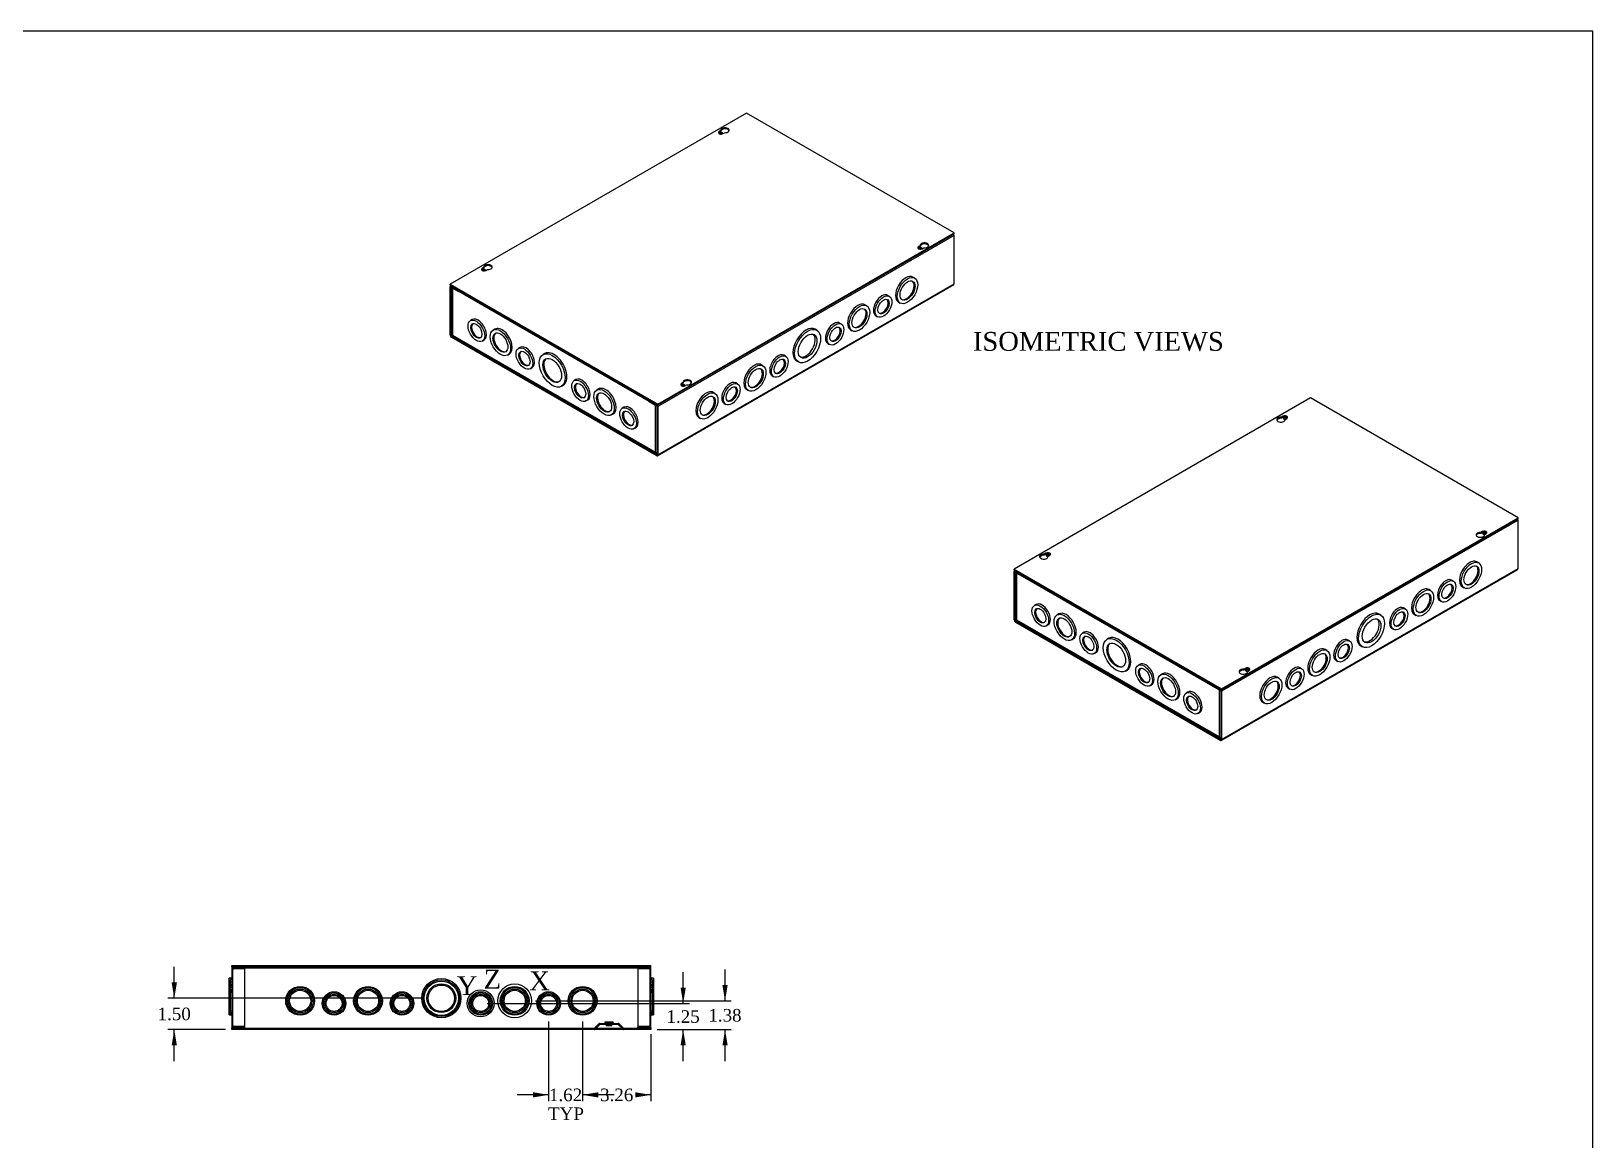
# Model space of a CAD drawing. Header units: inches. Extents: x 1 to 150, y -1 to 99.
# Drawn here: x 75.2 to 149.7, y 46.6 to 99.5 of the extents above; entities that cross this region are included whole.
import ezdxf
from ezdxf.enums import TextEntityAlignment as Align
from ezdxf.lldxf.tags import DXFTag

# ---------------------------------------------------------------- set-up
doc = ezdxf.new("R2010")
doc.units = ezdxf.units.IN
doc.header["$MEASUREMENT"] = 0
for name, color, linetype in [('COM55070-8', 7, 'Continuous'), ('COM55088-3', 7, 'Continuous'), ('COM55101-16', 7, 'Continuous'), ('Default', 7, 'Continuous')]:
    doc.layers.add(name, color=color, linetype=linetype)
doc.styles.add('SEACAD_Times_New_Roman', font='times.ttf')
tags = doc.linetypes.add('CENTER2', pattern=[1.125, 0.75, -0.125, 0.125, -0.125]).pattern_tags.tags
tags[10:11] = [DXFTag(74, 4), DXFTag(75, 0), DXFTag(340, '0'), DXFTag(46, 0.0), DXFTag(50, 0.0), DXFTag(44, 0.0), DXFTag(45, 0.0)]
tags[8:9] = [DXFTag(74, 4), DXFTag(75, 0), DXFTag(340, '0'), DXFTag(46, 0.0), DXFTag(50, 0.0), DXFTag(44, 0.0), DXFTag(45, 0.0)]
tags[6:7] = [DXFTag(74, 4), DXFTag(75, 0), DXFTag(340, '0'), DXFTag(46, 0.0), DXFTag(50, 0.0), DXFTag(44, 0.0), DXFTag(45, 0.0)]
tags[4:5] = [DXFTag(74, 4), DXFTag(75, 0), DXFTag(340, '0'), DXFTag(46, 0.0), DXFTag(50, 0.0), DXFTag(44, 0.0), DXFTag(45, 0.0)]
tags = doc.linetypes.add('HIDDEN2', pattern=[0.1875, 0.125, -0.0625]).pattern_tags.tags
tags[6:7] = [DXFTag(74, 4), DXFTag(75, 0), DXFTag(340, '0'), DXFTag(46, 0.0), DXFTag(50, 0.0), DXFTag(44, 0.0), DXFTag(45, 0.0)]
tags[4:5] = [DXFTag(74, 4), DXFTag(75, 0), DXFTag(340, '0'), DXFTag(46, 0.0), DXFTag(50, 0.0), DXFTag(44, 0.0), DXFTag(45, 0.0)]
doc.dimstyles.new('HAMMOND_(STH_-_120x80)', dxfattribs={"dimtxt": 0.6, "dimasz": 0.75, "dimexe": 0.3, "dimexo": 0.3, "dimgap": 0.15, "dimtad": 0, "dimtih": 1, "dimtoh": 1, "dimzin": 0, "dimdsep": 46, "dimtxsty": 'SEACAD_Times_New_Roman', "dimblk1": '_SE_FILLED', "dimblk2": '_SE_FILLED', "dimsah": 1, "dimcen": 0.3, "dimadec": 0, "dimazin": 0, "dimtfac": 0.8, "dimtofl": 0, "dimtmove": 0, "dimatfit": 3, "dimfxl": 1, "dimtolj": 1, "dimtzin": 0, "dimarcsym": 0})

# ---------------------------------------------------------------- blocks, each defined once
blk = doc.blocks.new('SE3')
at = {"layer": 'COM55070-8', "color": 7, "linetype": 'Continuous'}
for p, q in [((84.723, 54.848), (84.723, 54.762)), ((84.723, 54.762), (84.723, 51.934)), ((104.723, 54.762), (104.723, 54.848)), ((104.723, 51.934), (104.723, 54.762)), ((84.723, 51.848), (84.723, 51.934)), ((104.723, 51.848), (84.723, 51.848)), ((104.723, 51.934), (104.723, 51.848))]:
    blk.add_line(p, q, dxfattribs=at)
at = {"layer": 'COM55070-8', "color": 7, "linetype": 'HIDDEN2'}
for p, q in [((84.723, 54.791), (104.723, 54.791)), ((86.638, 54.848), (86.638, 54.791)), ((86.808, 54.791), (86.808, 54.848)), ((102.638, 54.848), (102.638, 54.791)), ((102.808, 54.791), (102.808, 54.848)), ((102.523, 52.209), (102.523, 52.167)), ((102.923, 52.209), (102.523, 52.209)), ((102.523, 52.167), (102.523, 52.149)), ((102.923, 52.167), (102.923, 52.209)), ((102.923, 52.167), (102.923, 52.149)), ((104.723, 51.905), (84.723, 51.905)), ((86.082, 51.905), (86.082, 51.848)), ((86.363, 51.848), (86.363, 51.905)), ((102.242, 52.132), (102.014, 51.905)), ((102.282, 52.092), (102.055, 51.864)), ((102.282, 52.149), (103.163, 52.149)), ((103.163, 52.092), (102.282, 52.092)), ((102.473, 51.905), (102.473, 51.902)), ((102.973, 51.902), (102.473, 51.902)), ((102.477, 51.905), (102.477, 51.902)), ((102.523, 52.152), (102.923, 52.152)), ((102.523, 52.149), (102.523, 52.092)), ((102.523, 52.092), (102.523, 52.149)), ((102.572, 51.902), (102.572, 51.905)), ((102.574, 51.902), (102.574, 51.905)), ((102.581, 52.092), (102.581, 52.024)), ((102.865, 52.024), (102.581, 52.024)), ((102.638, 52.149), (102.638, 52.024)), ((102.647, 51.902), (102.647, 51.905)), ((102.649, 51.902), (102.649, 51.905)), ((102.722, 51.902), (102.722, 51.905)), ((102.724, 51.902), (102.724, 51.905)), ((102.724, 51.902), (102.724, 51.905)), ((102.808, 52.024), (102.808, 52.149)), ((102.865, 52.024), (102.865, 52.092)), ((102.911, 51.902), (102.911, 51.905)), ((102.923, 52.149), (102.923, 52.092)), ((102.923, 52.092), (102.923, 52.149)), ((102.969, 51.902), (102.969, 51.905)), ((102.973, 51.902), (102.973, 51.905)), ((103.082, 51.905), (103.082, 51.848)), ((103.391, 51.864), (103.163, 52.092)), ((103.431, 51.905), (103.204, 52.132)), ((103.363, 51.848), (103.363, 51.905))]:
    blk.add_line(p, q, dxfattribs=at)
at = {"layer": 'COM55070-8', "color": 7, "linetype": 'Continuous'}
for centre, radius in [((87.983, 53.223), 0.688), ((87.983, 53.223), 0.505), ((89.603, 53.098), 0.562), ((91.223, 53.223), 0.688), ((91.223, 53.223), 0.505), ((92.843, 53.098), 0.562), ((94.723, 53.348), 0.875), ((94.723, 53.348), 0.63), ((96.603, 53.098), 0.562), ((98.223, 53.223), 0.688), ((98.223, 53.223), 0.505), ((99.843, 53.098), 0.562), ((101.463, 53.223), 0.688), ((101.463, 53.223), 0.505), ((89.603, 53.098), 0.38), ((92.843, 53.098), 0.38), ((96.603, 53.098), 0.38), ((99.843, 53.098), 0.38)]:
    blk.add_circle(centre, radius, dxfattribs=at)
at = {"layer": 'COM55070-8', "color": 7, "linetype": 'HIDDEN2'}
for centre, radius in [((87.983, 53.223), 0.631), ((87.983, 53.223), 0.562), ((91.223, 53.223), 0.631), ((91.223, 53.223), 0.562), ((94.723, 53.348), 0.818), ((94.723, 53.348), 0.687), ((98.223, 53.223), 0.631), ((98.223, 53.223), 0.562), ((101.463, 53.223), 0.631), ((101.463, 53.223), 0.562), ((89.603, 53.098), 0.505), ((89.603, 53.098), 0.438), ((92.843, 53.098), 0.505), ((92.843, 53.098), 0.438), ((96.603, 53.098), 0.505), ((96.603, 53.098), 0.438), ((99.843, 53.098), 0.505), ((99.843, 53.098), 0.438)]:
    blk.add_circle(centre, radius, dxfattribs=at)
for centre, start, end in [((102.014, 51.905), 270, 315), ((102.282, 52.092), 90, 135), ((103.163, 52.092), 45, 90), ((103.431, 51.905), 225, 270)]:
    blk.add_arc(centre, 0.057, start, end, dxfattribs=at)
at = {"layer": 'COM55088-3', "color": 7, "linetype": 'HIDDEN2'}
for p, q in [((84.723, 54.748), (84.809, 54.748)), ((84.78, 54.748), (84.78, 54.762)), ((84.78, 52.014), (84.78, 54.748)), ((85.348, 54.748), (84.809, 54.748)), ((85.223, 54.848), (85.223, 54.791)), ((85.348, 52.014), (85.348, 54.748)), ((104.637, 54.748), (104.098, 54.748)), ((104.098, 54.748), (104.098, 52.014)), ((104.223, 54.848), (104.223, 54.791)), ((104.637, 54.748), (104.723, 54.748)), ((104.666, 54.762), (104.666, 54.748)), ((104.666, 54.748), (104.666, 52.014)), ((84.666, 54.058), (84.606, 54.058)), ((84.666, 53.808), (84.606, 53.808)), ((84.663, 53.933), (84.663, 54.246)), ((84.78, 54.246), (84.663, 54.246)), ((84.723, 54.115), (84.663, 54.115)), ((84.663, 53.683), (84.663, 53.933)), ((84.78, 53.933), (84.663, 53.933)), ((84.723, 53.865), (84.663, 53.865)), ((84.663, 52.672), (84.663, 53.683)), ((84.78, 53.683), (84.663, 53.683)), ((84.666, 53.808), (84.666, 54.058)), ((84.666, 53.558), (84.666, 53.808)), ((104.783, 54.246), (104.666, 54.246)), ((104.783, 53.933), (104.666, 53.933)), ((104.783, 53.683), (104.666, 53.683)), ((104.783, 54.115), (104.723, 54.115)), ((104.783, 53.865), (104.723, 53.865)), ((104.78, 54.058), (104.78, 53.808)), ((104.84, 54.058), (104.78, 54.058)), ((104.78, 53.808), (104.78, 53.558)), ((104.84, 53.808), (104.78, 53.808)), ((104.783, 54.246), (104.783, 53.933)), ((104.783, 53.933), (104.783, 53.683)), ((104.783, 53.683), (104.783, 52.672)), ((84.666, 53.558), (84.606, 53.558)), ((84.723, 53.615), (84.663, 53.615)), ((84.666, 52.797), (84.666, 53.558)), ((104.783, 53.615), (104.723, 53.615)), ((104.78, 53.558), (104.78, 52.797)), ((104.84, 53.558), (104.78, 53.558)), ((84.606, 52.797), (84.666, 52.797)), ((84.663, 52.74), (84.723, 52.74)), ((84.663, 52.61), (84.663, 52.672)), ((84.663, 52.672), (84.78, 52.672)), ((84.663, 52.61), (84.78, 52.61)), ((104.666, 52.672), (104.783, 52.672)), ((104.666, 52.61), (104.783, 52.61)), ((104.723, 52.74), (104.783, 52.74)), ((104.78, 52.797), (104.84, 52.797)), ((104.783, 52.672), (104.783, 52.61)), ((84.809, 52.014), (84.723, 52.014)), ((84.809, 52.014), (85.348, 52.014)), ((85.348, 51.985), (84.809, 51.985)), ((85.348, 51.928), (84.809, 51.928)), ((85.348, 51.928), (85.348, 51.985)), ((104.098, 52.014), (104.637, 52.014)), ((104.637, 51.985), (104.098, 51.985)), ((104.098, 51.928), (104.098, 51.985)), ((104.637, 51.928), (104.098, 51.928)), ((104.723, 52.014), (104.637, 52.014))]:
    blk.add_line(p, q, dxfattribs=at)
at = {"layer": 'COM55088-3', "color": 7, "linetype": 'Continuous'}
for p, q in [((84.606, 53.99), (84.606, 54.303)), ((84.723, 54.303), (84.606, 54.303)), ((84.606, 53.74), (84.606, 53.99)), ((84.723, 53.99), (84.606, 53.99)), ((84.606, 52.615), (84.606, 53.74)), ((84.723, 53.74), (84.606, 53.74)), ((104.84, 54.303), (104.723, 54.303)), ((104.84, 53.99), (104.723, 53.99)), ((104.84, 53.74), (104.723, 53.74)), ((104.84, 54.303), (104.84, 53.99)), ((104.84, 53.99), (104.84, 53.74)), ((104.84, 53.74), (104.84, 52.615)), ((84.606, 52.553), (84.606, 52.615)), ((84.606, 52.615), (84.723, 52.615)), ((84.606, 52.553), (84.723, 52.553)), ((104.723, 52.615), (104.84, 52.615)), ((104.723, 52.553), (104.84, 52.553)), ((104.84, 52.615), (104.84, 52.553))]:
    blk.add_line(p, q, dxfattribs=at)
at = {"layer": 'COM55088-3', "color": 7, "linetype": 'HIDDEN2'}
for centre, radius, start, end in [((84.809, 54.762), 0.086, 90, 180), ((84.809, 54.762), 0.029, 90, 180), ((104.637, 54.762), 0.086, 0, 90), ((104.637, 54.762), 0.029, 0, 90), ((84.809, 52.014), 0.086, 180, 270), ((84.809, 52.014), 0.029, 180, 270), ((104.637, 52.014), 0.086, 270, 0), ((104.637, 52.014), 0.029, 270, 0)]:
    blk.add_arc(centre, radius, start, end, dxfattribs=at)
at = {"layer": 'COM55101-16', "color": 7, "linetype": 'Continuous'}
for p, q in [((84.723, 54.905), (104.723, 54.905)), ((84.723, 54.848), (84.723, 54.905)), ((84.723, 54.848), (104.723, 54.848)), ((104.723, 54.848), (104.723, 54.905))]:
    blk.add_line(p, q, dxfattribs=at)
at = {"layer": 'COM55101-16', "color": 7, "linetype": 'HIDDEN2'}
for p, q in [((86.248, 54.905), (86.248, 54.848)), ((86.611, 54.848), (86.611, 54.905)), ((86.848, 54.848), (86.848, 54.905)), ((102.248, 54.905), (102.248, 54.848)), ((102.611, 54.848), (102.611, 54.905)), ((102.848, 54.848), (102.848, 54.905))]:
    blk.add_line(p, q, dxfattribs=at)
blk = doc.blocks.new('SE5')
at = {"layer": 'COM55070-8', "color": 7, "linetype": 'Continuous'}
for p, q in [((134.714, 81.019), (134.592, 80.949)), ((146.098, 76.161), (131.956, 67.996)), ((146.098, 73.852), (146.098, 76.161)), ((123.4, 74.487), (123.279, 74.417)), ((131.938, 65.647), (146.081, 73.812)), ((131.956, 65.687), (146.098, 73.852)), ((144.22, 74.121), (144.137, 74.169)), ((122.057, 71.402), (122.057, 73.711)), ((122.092, 73.761), (122.075, 73.751)), ((122.097, 73.688), (122.118, 73.7)), ((122.097, 71.379), (122.097, 73.688)), ((122.118, 73.746), (122.41, 73.577)), ((122.118, 73.7), (122.41, 73.531)), ((122.41, 73.577), (122.41, 73.531)), ((122.41, 73.531), (122.451, 73.554)), ((143.012, 73.249), (142.929, 73.297)), ((141.929, 72.798), (141.846, 72.846)), ((142.366, 72.323), (142.449, 72.275)), ((143.449, 72.978), (143.532, 72.93)), ((139.548, 71.634), (139.465, 71.681)), ((140.721, 71.926), (140.638, 71.974)), ((141.158, 71.655), (141.241, 71.607)), ((122.155, 71.412), (122.097, 71.379)), ((122.118, 71.343), (122.174, 71.376)), ((122.118, 71.343), (131.895, 65.698)), ((122.118, 71.297), (131.895, 65.652)), ((140.075, 71), (140.158, 70.952)), ((138.062, 70.391), (137.979, 70.439)), ((138.59, 70.166), (138.673, 70.118)), ((136.979, 69.94), (136.896, 69.988)), ((137.417, 69.465), (137.499, 69.417)), ((134.688, 68.618), (134.605, 68.665)), ((135.771, 69.069), (135.688, 69.117)), ((136.209, 68.797), (136.291, 68.75)), ((131.603, 68.27), (131.603, 68.224)), ((131.603, 68.27), (131.895, 68.101)), ((131.603, 68.224), (131.895, 68.055)), ((131.916, 68.019), (131.916, 65.71)), ((131.956, 67.996), (131.956, 65.687)), ((135.126, 68.142), (135.208, 68.094)), ((133.918, 67.475), (134, 67.427)), ((131.916, 65.71), (131.895, 65.698))]:
    blk.add_line(p, q, dxfattribs=at)
for centre, major_axis, start_param, end_param in [((134.976, 81.02), (0.085, 0), 0, 4.854286), ((134.976, 80.973), (0.085, 0), 0.655622, 2.647563), ((134.976, 81.02), (0.085, 0), 6.141288, 6.283185), ((146.038, 76.196), (0.043, -0.0745), 0.785398, 1.570796), ((144.493, 75.525), (-0.085, 0), 2.999696, 6.283185), ((144.493, 75.525), (-0.085, 0), 0, 1.712693), ((144.493, 75.478), (-0.085, 0), 3.797215, 5.789156), ((123.662, 74.488), (0.085, 0), 0, 4.854286), ((123.662, 74.441), (0.085, 0), 0.655622, 2.647563), ((123.662, 74.488), (0.085, 0), 6.141288, 6.283185), ((143.793, 73.573), (0.344, 0.595), 0, 3.141593), ((143.833, 73.55), (0.253, 0.438), 3.225621, 6.199157), ((146.038, 73.887), (-0.043, 0.0745), 3.141593, 3.926991), ((122.118, 73.676), (0.043, -0.0745), 2.356194, 3.926991), ((122.118, 73.676), (0.0145, -0.0251), 2.356194, 3.926991), ((142.648, 72.81), (0.281, 0.487), 0, 3.141593), ((142.688, 72.787), (0.19, 0.33), 3.253327, 6.171451), ((141.502, 72.251), (0.344, 0.595), 0, 3.141593), ((141.542, 72.227), (0.253, 0.438), 3.225621, 6.199157), ((139.027, 70.924), (-0.437, -0.758), 3.141593, 6.283185), ((140.357, 71.487), (0.281, 0.487), 0, 3.141593), ((140.397, 71.464), (-0.19, -0.33), 0.111734, 3.029859), ((122.118, 71.367), (-0.043, 0.0745), 0.785398, 2.356194), ((122.118, 71.367), (-0.0145, 0.0251), 0.785398, 2.356194), ((139.027, 70.924), (-0.315, -0.546), 0.131595, 3.009997), ((136.552, 69.393), (-0.344, -0.595), 3.141593, 6.283185), ((137.698, 69.952), (-0.281, -0.487), 3.141593, 6.283185), ((137.738, 69.929), (0.19, 0.33), 3.253327, 6.171451), ((136.593, 69.37), (-0.253, -0.438), 0.084028, 3.057564), ((133.18, 68.993), (-0.085, 0), 2.999696, 6.283185), ((133.18, 68.993), (-0.085, 0), 0, 1.712693), ((133.18, 68.946), (-0.085, 0), 3.797215, 5.789156), ((134.261, 68.07), (-0.344, -0.595), 3.141593, 6.283185), ((135.407, 68.629), (-0.281, -0.487), 3.141593, 6.283185), ((135.447, 68.606), (-0.19, -0.33), 0.111734, 3.029859), ((131.895, 68.031), (-0.043, 0.0745), 3.926991, 5.497787), ((131.895, 68.031), (-0.0145, 0.0251), 3.926991, 5.497787), ((134.302, 68.047), (-0.253, -0.438), 0.084028, 3.057564), ((131.895, 65.722), (-0.0145, 0.0251), 2.356194, 3.926991), ((131.895, 65.722), (-0.043, 0.0745), 2.356194, 3.926991)]:
    blk.add_ellipse(centre, major_axis=major_axis, ratio=0.57735, start_param=start_param, end_param=end_param, dxfattribs=at)
for centre, major_axis in [((143.876, 73.525), (0.344, 0.595)), ((143.876, 73.525), (0.253, 0.438)), ((142.73, 72.762), (0.281, 0.487)), ((142.73, 72.762), (0.19, 0.33)), ((141.585, 72.203), (0.344, 0.595)), ((141.585, 72.203), (0.253, 0.438)), ((139.11, 70.876), (-0.437, -0.758)), ((140.439, 71.439), (0.281, 0.487)), ((140.439, 71.439), (-0.19, -0.33)), ((139.11, 70.876), (-0.315, -0.546)), ((136.635, 69.345), (-0.344, -0.595)), ((137.781, 69.904), (-0.281, -0.487)), ((137.781, 69.904), (0.19, 0.33)), ((136.635, 69.345), (-0.253, -0.438)), ((134.344, 68.022), (-0.344, -0.595)), ((135.49, 68.582), (-0.281, -0.487)), ((135.49, 68.582), (-0.19, -0.33)), ((134.344, 68.022), (-0.253, -0.438))]:
    blk.add_ellipse(centre, major_axis=major_axis, ratio=0.57735, dxfattribs=at)
at = {"layer": 'COM55088-3', "color": 7, "linetype": 'Continuous'}
for p, q in [((122.142, 73.671), (122.142, 71.439)), ((122.46, 73.467), (122.167, 73.636)), ((122.167, 73.636), (122.167, 71.404)), ((122.466, 73.51), (122.42, 73.537)), ((122.46, 73.478), (122.46, 73.467)), ((131.552, 68.229), (122.46, 73.478)), ((123.105, 72.138), (123.022, 72.09)), ((124.188, 71.686), (124.105, 71.639)), ((122.167, 71.404), (131.846, 65.816)), ((122.185, 71.364), (131.864, 65.776)), ((123.585, 71.115), (123.667, 71.163)), ((125.396, 70.815), (125.313, 70.767)), ((124.793, 70.448), (124.875, 70.496)), ((126.569, 70.522), (126.486, 70.474)), ((125.876, 69.793), (125.958, 69.841)), ((127.361, 68.959), (127.444, 69.007)), ((128.055, 69.28), (127.972, 69.232)), ((129.138, 68.829), (129.055, 68.781)), ((128.534, 68.258), (128.617, 68.306)), ((130.346, 67.957), (130.263, 67.909)), ((131.593, 68.241), (131.552, 68.217)), ((131.552, 68.217), (131.552, 68.229)), ((131.846, 68.048), (131.552, 68.217)), ((131.593, 68.241), (131.593, 68.252)), ((131.603, 68.235), (131.593, 68.241)), ((131.846, 65.816), (131.846, 68.048)), ((129.742, 67.59), (129.825, 67.638)), ((130.825, 66.935), (130.908, 66.983)), ((131.916, 65.786), (131.907, 65.781))]:
    blk.add_line(p, q, dxfattribs=at)
for centre, major_axis, start_param, end_param in [((144.729, 75.612), (-0.253, 0.438), 1.450156, 1.543743), ((144.769, 75.635), (-0.219, 0.379), 1.54927, 1.583727), ((122.228, 73.671), (0.086, 0), 2.879793, 3.926991), ((122.521, 73.513), (0.043, 0.0745), 1.570796, 2.356194), ((123.346, 71.627), (0.19, -0.33), 3.253327, 6.171451), ((123.386, 71.65), (-0.281, 0.487), 3.141593, 6.283185), ((124.532, 71.091), (-0.344, 0.595), 3.141593, 6.283185), ((122.228, 71.439), (0.086, 0), 3.141593, 3.926991), ((122.228, 71.439), (0.043, 0.0745), 2.356194, 3.141593), ((124.491, 71.068), (0.253, -0.438), 3.225621, 6.199157), ((125.677, 70.328), (-0.281, 0.487), 3.141593, 6.283185), ((125.637, 70.304), (0.19, -0.33), 3.253327, 6.171451), ((126.966, 69.741), (0.315, -0.546), 3.208934, 6.215844), ((127.006, 69.764), (-0.437, 0.758), 3.141593, 6.283185), ((128.336, 68.793), (-0.281, 0.487), 3.141593, 6.283185), ((128.296, 68.769), (0.19, -0.33), 3.253327, 6.171451), ((129.441, 68.21), (0.253, -0.438), 3.225621, 6.199157), ((129.481, 68.233), (-0.344, 0.595), 3.141593, 6.283185), ((130.627, 67.47), (-0.281, 0.487), 3.141593, 6.283185), ((131.613, 68.264), (-0.043, -0.0745), 4.712389, 5.497787), ((131.613, 68.264), (-0.0145, -0.0251), 4.712389, 5.497787), ((131.907, 68.083), (-0.086, 0), 0.785398, 1.640463), ((130.587, 67.447), (0.19, -0.33), 3.253327, 6.171451), ((131.907, 65.851), (0.086, 0), 3.926991, 4.819482), ((131.907, 65.851), (0.043, 0.0745), 2.356194, 3.926991)]:
    blk.add_ellipse(centre, major_axis=major_axis, ratio=0.57735, start_param=start_param, end_param=end_param, dxfattribs=at)
for centre, major_axis in [((123.303, 71.603), (0.281, -0.487)), ((123.303, 71.603), (0.19, -0.33)), ((124.449, 71.043), (0.344, -0.595)), ((124.449, 71.043), (0.253, -0.438)), ((125.594, 70.28), (0.281, -0.487)), ((125.594, 70.28), (0.19, -0.33)), ((126.924, 69.717), (0.437, -0.758)), ((126.924, 69.717), (0.315, -0.546)), ((128.253, 68.745), (0.281, -0.487)), ((128.253, 68.745), (0.19, -0.33)), ((129.399, 68.186), (0.344, -0.595)), ((129.399, 68.186), (0.253, -0.438)), ((130.544, 67.422), (0.281, -0.487)), ((130.544, 67.422), (0.19, -0.33))]:
    blk.add_ellipse(centre, major_axis=major_axis, ratio=0.57735, dxfattribs=at)
at = {"layer": 'COM55101-16', "color": 7, "linetype": 'Continuous'}
for p, q in [((136.199, 81.993), (122.057, 73.828)), ((146.098, 76.277), (136.199, 81.993)), ((134.887, 81.117), (134.808, 81.072)), ((134.808, 81.025), (134.808, 81.072)), ((134.887, 81.071), (134.808, 81.025)), ((134.887, 81.071), (134.887, 81.117)), ((134.985, 80.969), (135.064, 81.015)), ((134.985, 80.941), (134.985, 80.969)), ((131.956, 68.113), (146.098, 76.277)), ((131.956, 68.066), (146.098, 76.231)), ((146.098, 76.231), (146.098, 76.277)), ((144.405, 75.622), (144.326, 75.577)), ((144.326, 75.53), (144.326, 75.577)), ((144.405, 75.576), (144.326, 75.53)), ((144.405, 75.576), (144.405, 75.622)), ((144.502, 75.474), (144.582, 75.52)), ((144.502, 75.446), (144.502, 75.474)), ((123.573, 74.585), (123.494, 74.54)), ((123.494, 74.493), (123.494, 74.54)), ((123.573, 74.539), (123.494, 74.493)), ((123.573, 74.539), (123.573, 74.585)), ((122.057, 73.828), (131.956, 68.113)), ((122.057, 73.781), (122.057, 73.828)), ((122.057, 73.781), (131.956, 68.066)), ((123.671, 74.437), (123.75, 74.483)), ((123.671, 74.409), (123.671, 74.437)), ((133.091, 69.09), (133.012, 69.045)), ((133.012, 68.998), (133.012, 69.045)), ((133.091, 69.044), (133.012, 68.998)), ((133.091, 69.044), (133.091, 69.09)), ((133.189, 68.942), (133.268, 68.988)), ((133.189, 68.914), (133.189, 68.942)), ((131.956, 68.066), (131.956, 68.113))]:
    blk.add_line(p, q, dxfattribs=at)
for centre, major_axis, start_param, end_param in [((134.783, 80.955), (0.203, 0), 1.448753, 6.405229), ((134.783, 80.909), (0.203, 0), 1.448753, 2.941717), ((134.976, 81.066), (-0.125, 0), 2.356194, 5.497787), ((134.976, 81.02), (-0.125, 0), 3.469899, 5.497787), ((144.301, 75.46), (0.203, 0), 1.448753, 6.405229), ((144.301, 75.414), (0.203, 0), 1.448753, 2.941717), ((144.493, 75.571), (-0.125, 0), 2.356194, 5.497787), ((144.493, 75.525), (-0.125, 0), 3.469899, 5.497787), ((123.47, 74.423), (0.203, 0), 1.448753, 6.405229), ((123.662, 74.534), (-0.125, 0), 2.356194, 5.497787), ((123.662, 74.488), (-0.125, 0), 3.469899, 5.497787), ((123.47, 74.377), (0.203, 0), 1.448753, 2.941717), ((132.987, 68.928), (0.203, 0), 1.448753, 6.405229), ((132.987, 68.882), (0.203, 0), 1.448753, 2.941717), ((133.18, 69.039), (-0.125, 0), 2.356194, 5.497787), ((133.18, 68.993), (-0.125, 0), 3.469899, 5.497787)]:
    blk.add_ellipse(centre, major_axis=major_axis, ratio=0.57735, start_param=start_param, end_param=end_param, dxfattribs=at)
blk = doc.blocks.new('SE6')
at = {"layer": 'COM55070-8', "color": 7, "linetype": 'Continuous'}
for p, q in [((108.188, 94.832), (108.067, 94.762)), ((119.188, 89.752), (105.046, 81.587)), ((119.188, 87.443), (119.188, 89.752)), ((96.875, 88.3), (96.753, 88.23)), ((95.147, 84.993), (95.147, 87.302)), ((95.182, 87.352), (95.164, 87.342)), ((95.187, 87.279), (95.207, 87.291)), ((95.187, 84.97), (95.187, 87.279)), ((95.207, 87.337), (95.5, 87.168)), ((95.207, 87.291), (95.5, 87.122)), ((105.028, 79.238), (119.17, 87.403)), ((105.046, 79.278), (119.188, 87.443)), ((117.31, 87.712), (117.227, 87.76)), ((95.5, 87.168), (95.5, 87.122)), ((95.5, 87.122), (95.54, 87.145)), ((115.019, 86.389), (114.936, 86.437)), ((116.102, 86.84), (116.019, 86.888)), ((116.539, 86.569), (116.622, 86.521)), ((115.456, 85.914), (115.539, 85.866)), ((95.245, 85.004), (95.187, 84.97)), ((95.207, 84.935), (95.264, 84.967)), ((112.637, 85.225), (112.555, 85.273)), ((113.811, 85.518), (113.728, 85.565)), ((114.248, 85.246), (114.331, 85.198)), ((95.207, 84.935), (104.985, 79.289)), ((95.207, 84.888), (104.985, 79.243)), ((113.165, 84.591), (113.248, 84.543)), ((110.069, 83.532), (109.986, 83.579)), ((111.152, 83.983), (111.069, 84.03)), ((111.68, 83.757), (111.762, 83.709)), ((108.861, 82.66), (108.778, 82.708)), ((110.507, 83.056), (110.589, 83.008)), ((107.778, 82.209), (107.695, 82.257)), ((109.299, 82.389), (109.381, 82.341)), ((104.693, 81.861), (104.693, 81.815)), ((104.693, 81.861), (104.985, 81.692)), ((104.693, 81.815), (104.985, 81.646)), ((105.006, 81.61), (105.006, 79.301)), ((105.046, 81.587), (105.046, 79.278)), ((108.216, 81.733), (108.298, 81.686)), ((107.008, 81.066), (107.09, 81.018)), ((105.006, 79.301), (104.985, 79.289))]:
    blk.add_line(p, q, dxfattribs=at)
for centre, major_axis, start_param, end_param in [((108.065, 94.611), (0.085, 0), 0, 3.280837), ((108.065, 94.564), (0.085, 0), 0.696933, 2.444659), ((108.065, 94.611), (0.085, 0), 6.143941, 6.283185), ((119.127, 89.787), (0.043, -0.0745), 0.785398, 1.570796), ((117.583, 89.116), (-0.085, 0), 3.002349, 6.283185), ((117.583, 89.116), (-0.085, 0), 0, 0.139244), ((117.583, 89.069), (-0.085, 0), 3.838526, 5.586252), ((96.752, 88.079), (0.085, 0), 0, 3.280837), ((96.752, 88.032), (0.085, 0), 0.696933, 2.444659), ((96.752, 88.079), (0.085, 0), 6.143941, 6.283185), ((95.207, 87.267), (0.043, -0.0745), 2.356194, 3.926991), ((95.207, 87.267), (0.0145, -0.0251), 2.356194, 3.926991), ((116.883, 87.164), (-0.344, -0.595), 3.141593, 6.283185), ((116.923, 87.141), (0.253, 0.438), 3.225621, 6.199157), ((119.127, 87.478), (-0.043, 0.0745), 3.141593, 3.926991), ((114.592, 85.842), (-0.344, -0.595), 3.141593, 6.283185), ((115.738, 86.401), (-0.281, -0.487), 3.141593, 6.283185), ((115.778, 86.378), (0.19, 0.33), 3.253327, 6.171451), ((114.632, 85.818), (0.253, 0.438), 3.225621, 6.199157), ((95.207, 84.958), (-0.043, 0.0745), 0.785398, 2.356194), ((95.207, 84.958), (-0.0145, 0.0251), 0.785398, 2.356194), ((112.117, 84.515), (-0.437, -0.758), 3.141593, 6.283185), ((112.117, 84.515), (-0.315, -0.546), 0.131595, 3.009997), ((113.447, 85.078), (-0.281, -0.487), 3.141593, 6.283185), ((113.487, 85.055), (0.19, 0.33), 3.253327, 6.171451), ((109.642, 82.984), (0.344, 0.595), 0, 3.141593), ((110.788, 83.543), (0.281, 0.487), 0, 3.141593), ((110.828, 83.52), (-0.19, -0.33), 0.111734, 3.029859), ((108.497, 82.22), (0.281, 0.487), 0, 3.141593), ((109.683, 82.961), (-0.253, -0.438), 0.084028, 3.057564), ((106.269, 82.584), (-0.085, 0), 3.002349, 6.283185), ((106.269, 82.584), (-0.085, 0), 0, 0.139244), ((106.269, 82.537), (-0.085, 0), 3.838526, 5.586252), ((107.351, 81.661), (0.344, 0.595), 0, 3.141593), ((107.392, 81.638), (-0.253, -0.438), 0.084028, 3.057564), ((108.537, 82.197), (-0.19, -0.33), 0.111734, 3.029859), ((104.985, 81.622), (-0.043, 0.0745), 3.926991, 5.497787), ((104.985, 81.622), (-0.0145, 0.0251), 3.926991, 5.497787), ((104.985, 79.313), (-0.0145, 0.0251), 2.356194, 3.926991), ((104.985, 79.313), (-0.043, 0.0745), 2.356194, 3.926991)]:
    blk.add_ellipse(centre, major_axis=major_axis, ratio=0.57735, start_param=start_param, end_param=end_param, dxfattribs=at)
for centre, major_axis in [((116.966, 87.117), (0.344, 0.595)), ((116.966, 87.117), (0.253, 0.438)), ((114.675, 85.794), (0.344, 0.595)), ((115.82, 86.353), (0.281, 0.487)), ((115.82, 86.353), (0.19, 0.33)), ((114.675, 85.794), (0.253, 0.438)), ((112.2, 84.467), (0.438, 0.758)), ((112.2, 84.467), (-0.315, -0.546)), ((113.529, 85.03), (0.281, 0.487)), ((113.529, 85.03), (0.19, 0.33)), ((109.725, 82.936), (-0.344, -0.595)), ((109.725, 82.936), (-0.253, -0.438)), ((110.871, 83.495), (-0.281, -0.487)), ((110.871, 83.495), (-0.19, -0.33)), ((108.58, 82.173), (-0.281, -0.487)), ((107.434, 81.613), (-0.344, -0.595)), ((107.434, 81.613), (-0.253, -0.438)), ((108.58, 82.173), (-0.19, -0.33))]:
    blk.add_ellipse(centre, major_axis=major_axis, ratio=0.57735, dxfattribs=at)
at = {"layer": 'COM55088-3', "color": 7, "linetype": 'Continuous'}
for p, q in [((95.232, 87.262), (95.232, 85.03)), ((95.55, 87.058), (95.257, 87.227)), ((95.257, 87.227), (95.257, 84.995)), ((95.556, 87.101), (95.51, 87.128)), ((95.55, 87.069), (95.55, 87.058)), ((104.642, 81.82), (95.55, 87.069)), ((96.195, 85.729), (96.112, 85.681)), ((95.257, 84.995), (104.936, 79.407)), ((95.275, 84.956), (104.954, 79.367)), ((97.278, 85.278), (97.195, 85.23)), ((96.674, 84.707), (96.757, 84.754)), ((98.486, 84.406), (98.403, 84.358)), ((97.883, 84.039), (97.965, 84.087)), ((99.659, 84.113), (99.576, 84.065)), ((98.966, 83.384), (99.048, 83.432)), ((101.144, 82.871), (101.062, 82.823)), ((100.451, 82.55), (100.534, 82.598)), ((102.227, 82.42), (102.145, 82.372)), ((101.624, 81.849), (101.707, 81.897)), ((102.832, 81.181), (102.915, 81.229)), ((103.435, 81.548), (103.353, 81.5)), ((104.683, 81.832), (104.642, 81.809)), ((104.642, 81.809), (104.642, 81.82)), ((104.936, 81.639), (104.642, 81.809)), ((104.683, 81.832), (104.683, 81.843)), ((104.693, 81.826), (104.683, 81.832)), ((104.936, 79.407), (104.936, 81.639)), ((103.915, 80.526), (103.998, 80.574)), ((105.006, 79.377), (104.997, 79.372))]:
    blk.add_line(p, q, dxfattribs=at)
for centre, major_axis, start_param, end_param in [((117.819, 89.203), (0.253, -0.438), 4.591749, 4.629773), ((117.859, 89.226), (0.219, -0.379), 4.690862, 4.716023), ((95.318, 87.262), (0.086, 0), 2.879793, 3.926991), ((95.611, 87.104), (0.043, 0.0745), 1.570796, 2.356194), ((96.476, 85.242), (0.281, -0.487), 0, 3.141593), ((95.318, 85.03), (0.086, 0), 3.141593, 3.926991), ((95.318, 85.03), (0.043, 0.0745), 2.356194, 3.141593), ((96.436, 85.218), (-0.19, 0.33), 0.111734, 3.029859), ((97.581, 84.659), (-0.253, 0.438), 0.084028, 3.057564), ((97.621, 84.682), (0.344, -0.595), 0, 3.141593), ((98.727, 83.896), (-0.19, 0.33), 0.111734, 3.029859), ((98.767, 83.919), (0.281, -0.487), 0, 3.141593), ((100.096, 83.355), (0.437, -0.758), 0, 3.141593), ((100.056, 83.332), (-0.315, 0.546), 0.067341, 3.074252), ((101.426, 82.384), (0.281, -0.487), 0, 3.141593), ((101.385, 82.361), (-0.19, 0.33), 0.111734, 3.029859), ((102.531, 81.801), (-0.253, 0.438), 0.084028, 3.057564), ((102.571, 81.824), (0.344, -0.595), 0, 3.141593), ((103.676, 81.038), (-0.19, 0.33), 0.111734, 3.029859), ((103.717, 81.061), (0.281, -0.487), 0, 3.141593), ((104.703, 81.855), (-0.043, -0.0745), 4.712389, 5.497787), ((104.703, 81.855), (-0.0145, -0.0251), 4.712389, 5.497787), ((104.997, 81.674), (-0.086, 0), 0.785398, 1.640463), ((104.997, 79.442), (0.086, 0), 3.926991, 4.819482), ((104.997, 79.442), (0.043, 0.0745), 2.356194, 3.926991)]:
    blk.add_ellipse(centre, major_axis=major_axis, ratio=0.57735, start_param=start_param, end_param=end_param, dxfattribs=at)
for centre, major_axis in [((96.393, 85.194), (-0.281, 0.487)), ((96.393, 85.194), (-0.19, 0.33)), ((97.539, 84.634), (-0.344, 0.595)), ((97.539, 84.634), (-0.253, 0.438)), ((98.684, 83.871), (-0.281, 0.487)), ((98.684, 83.871), (-0.19, 0.33)), ((100.014, 83.308), (-0.437, 0.758)), ((100.014, 83.308), (-0.315, 0.546)), ((101.343, 82.336), (-0.281, 0.487)), ((101.343, 82.336), (-0.19, 0.33)), ((102.489, 81.777), (-0.344, 0.595)), ((102.489, 81.777), (-0.253, 0.438)), ((103.634, 81.013), (-0.281, 0.487)), ((103.634, 81.013), (-0.19, 0.33))]:
    blk.add_ellipse(centre, major_axis=major_axis, ratio=0.57735, dxfattribs=at)
at = {"layer": 'COM55101-16', "color": 7, "linetype": 'Continuous'}
for p, q in [((109.289, 95.584), (95.147, 87.419)), ((119.188, 89.869), (109.289, 95.584)), ((108.056, 94.754), (107.977, 94.708)), ((108.056, 94.708), (107.977, 94.662)), ((107.977, 94.662), (107.977, 94.708)), ((108.056, 94.708), (108.056, 94.754)), ((108.154, 94.606), (108.233, 94.652)), ((105.046, 81.704), (119.188, 89.869)), ((105.046, 81.657), (119.188, 89.822)), ((119.188, 89.822), (119.188, 89.869)), ((117.574, 89.259), (117.495, 89.213)), ((117.574, 89.213), (117.495, 89.167)), ((117.495, 89.167), (117.495, 89.213)), ((117.574, 89.213), (117.574, 89.259)), ((117.672, 89.111), (117.751, 89.157)), ((96.743, 88.222), (96.663, 88.176)), ((96.743, 88.176), (96.663, 88.13)), ((96.663, 88.13), (96.663, 88.176)), ((96.743, 88.176), (96.743, 88.222)), ((96.84, 88.074), (96.919, 88.12)), ((95.147, 87.419), (105.046, 81.704)), ((95.147, 87.373), (95.147, 87.419)), ((95.147, 87.373), (105.046, 81.657)), ((106.26, 82.727), (106.181, 82.681)), ((106.26, 82.681), (106.26, 82.727)), ((106.26, 82.681), (106.181, 82.635)), ((106.181, 82.635), (106.181, 82.681)), ((106.358, 82.579), (106.437, 82.625)), ((105.046, 81.657), (105.046, 81.704))]:
    blk.add_line(p, q, dxfattribs=at)
for centre, major_axis, start_param, end_param in [((108.065, 94.657), (0.125, 0), 2.356194, 5.497787), ((108.065, 94.611), (0.125, 0), 2.356194, 2.813286), ((108.258, 94.768), (-0.203, 0), 1.448753, 6.405229), ((108.258, 94.722), (-0.203, 0), 3.341468, 6.161142), ((117.583, 89.162), (0.125, 0), 2.356194, 5.497787), ((117.583, 89.116), (0.125, 0), 2.356194, 2.813286), ((117.775, 89.273), (-0.203, 0), 1.448753, 6.405229), ((117.775, 89.227), (-0.203, 0), 3.341468, 6.161142), ((96.752, 88.125), (0.125, 0), 2.356194, 5.497787), ((96.752, 88.079), (0.125, 0), 2.356194, 2.813286), ((96.944, 88.236), (-0.203, 0), 1.448753, 6.405229), ((96.944, 88.19), (-0.203, 0), 3.341468, 6.161142), ((106.462, 82.741), (-0.203, 0), 1.448753, 6.405229), ((106.462, 82.695), (-0.203, 0), 3.341468, 6.161142), ((106.269, 82.63), (0.125, 0), 2.356194, 5.497787), ((106.269, 82.584), (0.125, 0), 2.356194, 2.813286)]:
    blk.add_ellipse(centre, major_axis=major_axis, ratio=0.57735, start_param=start_param, end_param=end_param, dxfattribs=at)
blk = doc.blocks.new('DMBLK572')
at = {"layer": 'Default', "linetype": 'Continuous'}
for points in [[(81.854, 54.098), (81.979, 53.348), (82.104, 54.098)], [(81.854, 51.098), (82.104, 51.098), (81.979, 51.848)]]:
    blk.add_hatch(color=7, dxfattribs=at).paths.add_polyline_path(points)
at = {"layer": 'Default', "color": 7, "linetype": 'Continuous'}
for p, q in [((81.979, 53.348), (81.979, 54.848)), ((93.792, 53.348), (81.679, 53.348)), ((84.423, 51.848), (81.679, 51.848)), ((81.979, 50.348), (81.979, 51.848))]:
    blk.add_line(p, q, dxfattribs=at)
at = {"layer": 'Default', "color": 7, "linetype": 'Continuous', "style": 'SEACAD_Times_New_Roman'}
blk.add_text('1.50', height=0.6, dxfattribs=at).set_placement((81.182, 52.898), align=Align.TOP_LEFT)
blk = doc.blocks.new('_SE_FILLED')
at = {"color": 0}
blk.add_line((0, 0), (-1, 0), dxfattribs=at)
blk.add_solid([(0, 0), (-1, -0.1665), (-1, 0.1665), (0, 0)], dxfattribs=at)
blk = doc.blocks.new('DMBLK573')
at = {"layer": 'Default', "linetype": 'Continuous'}
for points in [[(106.386, 53.848), (106.136, 53.848), (106.261, 53.098)], [(106.386, 51.098), (106.261, 51.848), (106.136, 51.098)]]:
    blk.add_hatch(color=7, dxfattribs=at).paths.add_polyline_path(points)
at = {"layer": 'Default', "color": 7, "linetype": 'Continuous'}
for p, q in [((106.261, 53.098), (106.261, 54.598)), ((96.903, 53.098), (106.561, 53.098)), ((105.023, 51.848), (106.561, 51.848)), ((106.261, 50.348), (106.261, 51.848))]:
    blk.add_line(p, q, dxfattribs=at)
at = {"layer": 'Default', "color": 7, "linetype": 'Continuous', "style": 'SEACAD_Times_New_Roman'}
blk.add_text('1.25', height=0.6, dxfattribs=at).set_placement((105.465, 52.773), align=Align.TOP_LEFT)
blk = doc.blocks.new('SE8')
at = {"color": 7, "linetype": 'Continuous', "style": 'SEACAD_Times_New_Roman'}
blk.add_text('Z', height=0.9, dxfattribs=at).set_placement((96.741, 54.707), align=Align.TOP_LEFT)
blk = doc.blocks.new('SE7')
at = {"layer": 'Default', "color": 7, "linetype": 'CENTER2'}
blk.add_circle((96.595, 53.103), 0.643, dxfattribs=at)
at = {"layer": 'Default'}
blk.add_blockref('SE8', (0, 0), dxfattribs=at)
blk = doc.blocks.new('SE11')
at = {"color": 7, "linetype": 'Continuous', "style": 'SEACAD_Times_New_Roman'}
blk.add_text('Y', height=0.9, dxfattribs=at).set_placement((95.459, 54.397), align=Align.TOP_LEFT)
blk = doc.blocks.new('SE10')
at = {"layer": 'Default', "color": 7, "linetype": 'CENTER2'}
blk.add_circle((94.723, 53.348), 0.937, dxfattribs=at)
at = {"layer": 'Default'}
blk.add_blockref('SE11', (0, 0), dxfattribs=at)
blk = doc.blocks.new('DMBLK575')
at = {"layer": 'Default', "linetype": 'Continuous'}
for points in [[(108.384, 53.973), (108.134, 53.973), (108.259, 53.223)], [(108.384, 51.098), (108.259, 51.848), (108.134, 51.098)]]:
    blk.add_hatch(color=7, dxfattribs=at).paths.add_polyline_path(points)
at = {"layer": 'Default', "color": 7, "linetype": 'Continuous'}
for p, q in [((108.259, 53.223), (108.259, 54.723)), ((99.21, 53.223), (108.559, 53.223)), ((105.023, 51.848), (108.559, 51.848)), ((108.259, 50.348), (108.259, 51.848))]:
    blk.add_line(p, q, dxfattribs=at)
at = {"layer": 'Default', "color": 7, "linetype": 'Continuous', "style": 'SEACAD_Times_New_Roman'}
blk.add_text('1.38', height=0.6, dxfattribs=at).set_placement((107.463, 52.835), align=Align.TOP_LEFT)
blk = doc.blocks.new('SE14')
at = {"color": 7, "linetype": 'Continuous', "style": 'SEACAD_Times_New_Roman'}
blk.add_text('X', height=0.9, dxfattribs=at).set_placement((98.919, 54.627), align=Align.TOP_LEFT)
blk = doc.blocks.new('SE13')
at = {"layer": 'Default', "color": 7, "linetype": 'CENTER2'}
blk.add_circle((98.223, 53.223), 0.804, dxfattribs=at)
at = {"layer": 'Default'}
blk.add_blockref('SE14', (0, 0), dxfattribs=at)
blk = doc.blocks.new('DMBLK582')
at = {"layer": 'Default', "linetype": 'Continuous'}
for points in [[(102.213, 48.611), (102.213, 48.861), (101.463, 48.736)], [(103.973, 48.611), (104.723, 48.736), (103.973, 48.861)]]:
    blk.add_hatch(color=7, dxfattribs=at).paths.add_polyline_path(points)
at = {"layer": 'Default', "color": 7, "linetype": 'Continuous'}
for p, q in [((101.463, 52.235), (101.463, 48.436)), ((104.723, 51.634), (104.723, 48.436)), ((102.087, 48.736), (101.463, 48.736)), ((104.723, 48.736), (104.099, 48.736))]:
    blk.add_line(p, q, dxfattribs=at)
at = {"layer": 'Default', "color": 7, "linetype": 'Continuous', "style": 'SEACAD_Times_New_Roman'}
blk.add_text('3.26', height=0.6, dxfattribs=at).set_placement((102.297, 49.036), align=Align.TOP_LEFT)
blk = doc.blocks.new('DMBLK583')
at = {"layer": 'Default', "linetype": 'Continuous'}
for points in [[(99.093, 48.611), (99.843, 48.736), (99.093, 48.861)], [(102.213, 48.611), (102.213, 48.861), (101.463, 48.736)]]:
    blk.add_hatch(color=7, dxfattribs=at).paths.add_polyline_path(points)
at = {"layer": 'Default', "color": 7, "linetype": 'Continuous'}
for p, q in [((99.843, 52.235), (99.843, 48.436)), ((101.463, 52.235), (101.463, 48.436)), ((99.843, 48.736), (98.343, 48.736)), ((102.963, 48.736), (101.463, 48.736))]:
    blk.add_line(p, q, dxfattribs=at)
at = {"layer": 'Default', "color": 7, "linetype": 'Continuous', "style": 'SEACAD_Times_New_Roman'}
for s, p in [('1.62', (99.857, 49.036)), ('TYP', (99.814, 48.136))]:
    blk.add_text(s, height=0.6, dxfattribs=at).set_placement(p, align=Align.TOP_LEFT)
blk = doc.blocks.new('BORDER')
at = {"layer": 'Default', "color": 7, "linetype": 'Continuous'}
for p, q in [((0, 27.86), (-41.86, 27.86)), ((0, 0), (0, 27.86))]:
    blk.add_line(p, q, dxfattribs=at)

msp = doc.modelspace()

# ---------------------------------------------------------------- block references
at = {"layer": 'Default', "color": 7, "xscale": 3.56, "yscale": 3.56, "zscale": 3.56}
msp.add_blockref('BORDER', (149.664, 0.311), dxfattribs=at)
at = {"layer": 'Default'}
for name in ['SE6', 'SE5', 'SE3', 'SE10', 'SE7', 'SE13']:
    msp.add_blockref(name, (0, 0), dxfattribs=at)

# ---------------------------------------------------------------- texts
at = {"layer": 'Default', "color": 7, "linetype": 'Continuous', "style": 'SEACAD_Times_New_Roman'}
msp.add_text('ISOMETRIC VIEWS', height=0.9, dxfattribs=at).set_placement((120.089, 85.142), align=Align.TOP_LEFT)

# ---------------------------------------------------------------- dimensions: what is measured, and where the dimension line sits
at = {"layer": 'Default', "color": 7, "linetype": 'Continuous'}
for base, p1, p2, picture, middle in [((81.979, 53.348), (84.723, 51.848), (94.092, 53.348), 'DMBLK572', (81.979, 52.598)), ((106.261, 53.098), (104.723, 51.848), (96.603, 53.098), 'DMBLK573', (106.261, 52.473)), ((108.258915191, 53.22255135), (104.72282476, 51.84755135), (98.91032476, 53.22255135), 'DMBLK575', (108.258915191, 52.535051328))]:
    dim = msp.add_linear_dim(base=base, p1=p1, p2=p2, angle=90, text='\\A1;<>', dimstyle='HAMMOND_(STH_-_120x80)', dxfattribs=at)
    dim.commit()
    dim.dimension.update_dxf_attribs({"geometry": picture, "text_midpoint": middle, "dimtype": 160})
for base, p1, p2, text, picture, middle in [((99.843, 48.736), (101.463, 52.535), (99.843, 52.535), '\\A1;<>\\PTYP', 'DMBLK583', (100.653, 48.736)), ((101.463, 48.736), (104.723, 51.934), (101.463, 52.535), '\\A1;<>', 'DMBLK582', (103.093, 48.736))]:
    dim = msp.add_linear_dim(base=base, p1=p1, p2=p2, text=text, dimstyle='HAMMOND_(STH_-_120x80)', dxfattribs=at)
    dim.commit()
    dim.dimension.update_dxf_attribs({"geometry": picture, "text_midpoint": middle, "dimtype": 160})

doc.saveas('drawing.dxf')
